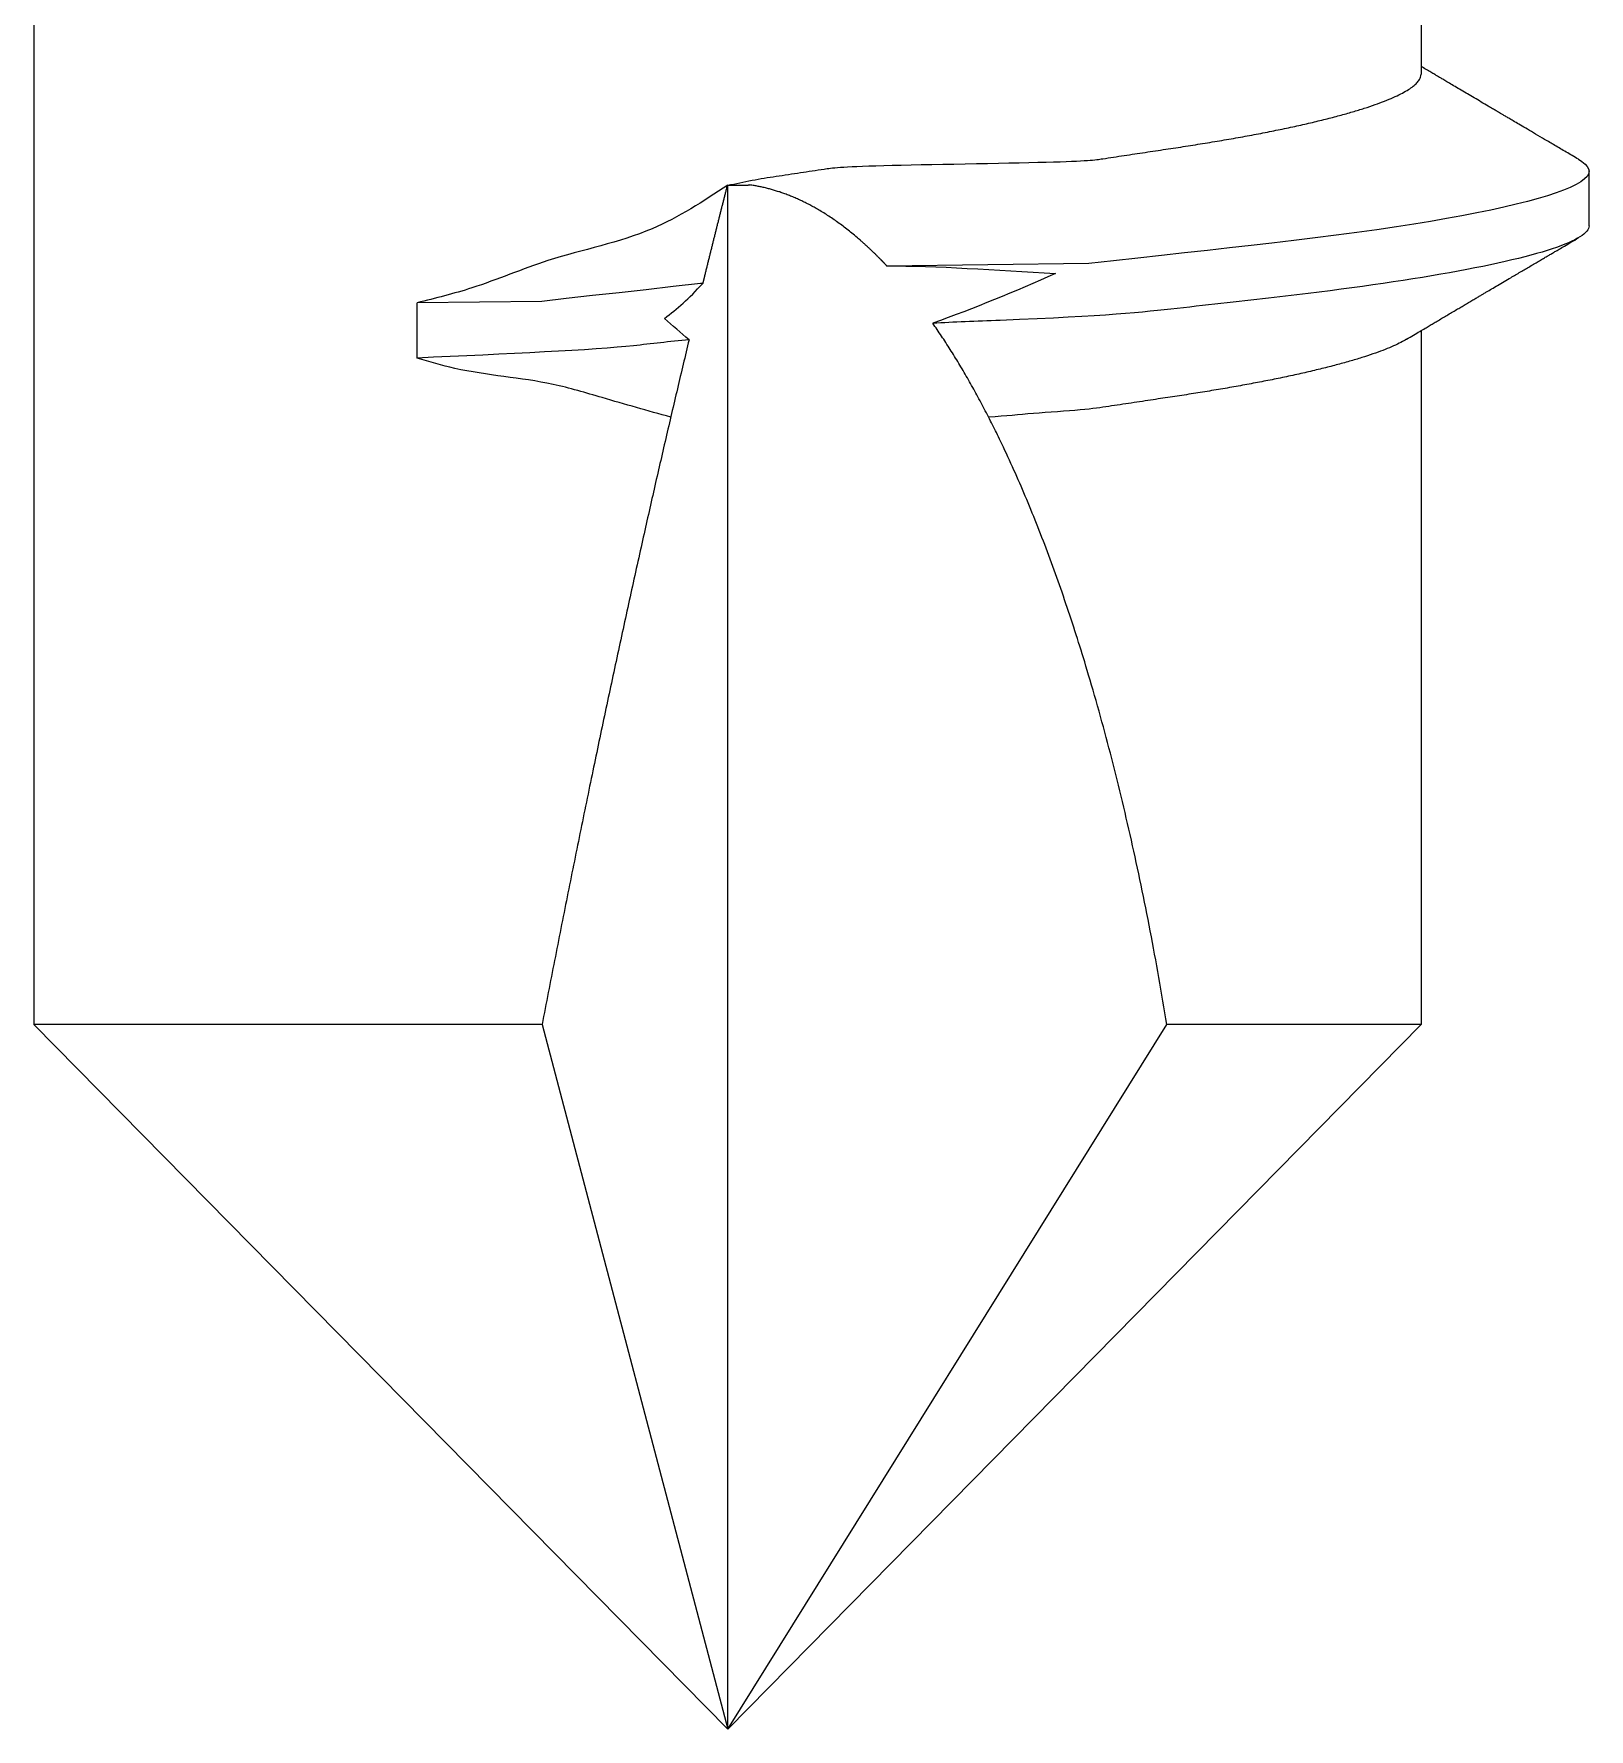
# Model space of a CAD drawing. Header units: inches. Extents: x -333 to 1223, y -450 to 45.
# Drawn here: x -142.9965 to -142.5521, y -315.9697 to -315.4851 of the extents above; entities that cross this region are included whole.
import ezdxf
from ezdxf.enums import TextEntityAlignment as Align

# ---------------------------------------------------------------- set-up
doc = ezdxf.new("R2010")
doc.units = ezdxf.units.IN
doc.header["$MEASUREMENT"] = 0
doc.layers.add('NOTES', color=7, linetype='Continuous')
doc.layers.add('PL', color=252, linetype='Continuous')
doc.styles.add('Schedule', font='GOTHIC.TTF', dxfattribs={"width": 0.9})

# ---------------------------------------------------------------- blocks, each defined once
blk = doc.blocks.new('16-18-BLOCK-1')
for p, q in [((15.79485, -4.28758), (15.79485, -4.33928)), ((15.39843, -4.31232), (15.39843, -4.61095)), ((15.5967, -4.81232), (15.5967, -4.37098)), ((15.50792, -4.42041), (15.50792, -4.4046)), ((15.79485, -4.41257), (15.79485, -4.61095)), ((15.54365, -4.61095), (15.39843, -4.61095)), ((15.5967, -4.81232), (15.39843, -4.61095)), ((15.54365, -4.61095), (15.5967, -4.81232)), ((15.5967, -4.81232), (15.72221, -4.61095)), ((15.5967, -4.81232), (15.79485, -4.61095)), ((15.79485, -4.61095), (15.72221, -4.61095))]:
    blk.add_line(p, q)
at = {"lineweight": 0}
blk.add_line((15.84285, -4.38262), (15.84285, -4.367), dxfattribs=at)
at = {"lineweight": 0, "flags": 128}
for points in [[(15.8398, -4.36358), (15.84082, -4.36423), (15.84172, -4.36494), (15.84235, -4.36565), (15.84273, -4.36633), (15.84285, -4.367), (15.84271, -4.36771), (15.84227, -4.36846), (15.84153, -4.36922), (15.84048, -4.37), (15.83912, -4.3708), (15.83745, -4.37162), (15.83558, -4.3724), (15.83342, -4.37319), (15.83099, -4.374), (15.82828, -4.37481), (15.8253, -4.37563), (15.82205, -4.37645), (15.81853, -4.37728), (15.81477, -4.3781), (15.81075, -4.37893), (15.80651, -4.37975), (15.80212, -4.38055), (15.79752, -4.38134), (15.79274, -4.38212), (15.78777, -4.3829), (15.78222, -4.38372), (15.7765, -4.38452), (15.77062, -4.38531), (15.76461, -4.38608), (15.75847, -4.38683), (15.75223, -4.38756), (15.74625, -4.38823), (15.7401, -4.38892), (15.73377, -4.38963), (15.72728, -4.39036), (15.72064, -4.3911), (15.71386, -4.39186), (15.70696, -4.39263), (15.69994, -4.39342), (15.64221, -4.3941)], [(15.58956, -4.39905), (15.58889, -4.39912), (15.5811, -4.39999), (15.57335, -4.40086), (15.56566, -4.40172), (15.55806, -4.40257), (15.55055, -4.40342), (15.54358, -4.4042), (15.50792, -4.4046)]]:
    blk.add_lwpolyline(points, dxfattribs=at)
at = {"lineweight": 0}
for points, knots in [([(15.59657, -4.371), (15.5966, -4.37099), (15.59895, -4.37064), (15.60366, -4.36948), (15.61058, -4.36844), (15.61746, -4.3674), (15.62425, -4.36637), (15.63091, -4.36537), (15.69755, -4.36439), (15.70386, -4.36344), (15.71001, -4.36251), (15.71602, -4.3616), (15.72187, -4.36072), (15.72759, -4.35986), (15.73316, -4.35898), (15.73861, -4.35807), (15.74392, -4.35713), (15.74907, -4.35617), (15.75403, -4.35518), (15.75878, -4.35418), (15.7633, -4.35316), (15.76758, -4.35212), (15.77158, -4.35108), (15.77528, -4.35004), (15.77866, -4.349), (15.78173, -4.34797), (15.78448, -4.34695), (15.78693, -4.34593), (15.78906, -4.34492), (15.79087, -4.34391), (15.79234, -4.34293), (15.79348, -4.34198), (15.79427, -4.34105), (15.79476, -4.34015), (15.79482, -4.33957), (15.79485, -4.33928)], [0.4572669, 0.4572669, 0.4572669, 0.4572669, 0.4574999, 0.4749252, 0.4923274, 0.5096837, 0.5269714, 0.5441687, 0.5609503, 0.5776048, 0.5941139, 0.6104602, 0.6269554, 0.6432679, 0.6596852, 0.6762954, 0.6930816, 0.7100259, 0.7271092, 0.7442736, 0.7615352, 0.7788723, 0.7962625, 0.813683, 0.8307997, 0.8479016, 0.8649668, 0.8819739, 0.8992462, 0.9164144, 0.9334576, 0.950356, 0.9670907, 0.9836442, 1, 1, 1, 1]), ([(15.83982, -4.36358), (15.83865, -4.36289), (15.83639, -4.36157), (15.83317, -4.35968), (15.83026, -4.35796), (15.82765, -4.35643), (15.82534, -4.35507), (15.82335, -4.3539), (15.82165, -4.3529), (15.82029, -4.3521), (15.8192, -4.35146), (15.81834, -4.35095), (15.81762, -4.35052), (15.81695, -4.35013), (15.81618, -4.34968), (15.81519, -4.34909), (15.81378, -4.34825), (15.81203, -4.34722), (15.81007, -4.34606), (15.80816, -4.34494), (15.80633, -4.34385), (15.80459, -4.34283), (15.80323, -4.34202), (15.80225, -4.34144), (15.80163, -4.34107), (15.80107, -4.34074), (15.80058, -4.34045), (15.80009, -4.34016), (15.79948, -4.3398), (15.79866, -4.33931), (15.79757, -4.33866), (15.79627, -4.33789), (15.79533, -4.33733), (15.79485, -4.33705)], [0, 0, 0, 0, 0.078385, 0.149956, 0.214723, 0.272695, 0.323878, 0.36828, 0.405906, 0.436762, 0.459186, 0.478305, 0.494259, 0.507221, 0.523218, 0.545246, 0.573301, 0.617781, 0.661776, 0.704179, 0.744992, 0.784214, 0.820064, 0.835645, 0.849651, 0.862082, 0.872939, 0.882315, 0.894896, 0.913318, 0.937575, 0.967664, 1, 1, 1, 1]), ([(15.84285, -4.38262), (15.84285, -4.38459), (15.83944, -4.38684), (15.82511, -4.39158), (15.81419, -4.39407), (15.78675, -4.39884), (15.7703, -4.40112), (15.74411, -4.40411), (15.73491, -4.40513), (15.7154, -4.40731), (15.70515, -4.40846), (15.66767, -4.40991), (15.66127, -4.41017), (15.6553, -4.41044)], [0, 0, 0, 0, 0.125, 0.125, 0.25, 0.25, 0.375, 0.375, 0.4375, 0.4375, 0.5, 0.5, 0.5141044, 0.5141044, 0.5141044, 0.5141044]), ([(15.79068, -4.41505), (15.79136, -4.41464), (15.79263, -4.41389), (15.7944, -4.41284), (15.79589, -4.41195), (15.79716, -4.4112), (15.79832, -4.41051), (15.79998, -4.40953), (15.8022, -4.40821), (15.80446, -4.40687), (15.80623, -4.40582), (15.80748, -4.40508), (15.80872, -4.40435), (15.80989, -4.40366), (15.81094, -4.40303), (15.81185, -4.4025), (15.81271, -4.40199), (15.81374, -4.40138), (15.8151, -4.40058), (15.81677, -4.39959), (15.81859, -4.39852), (15.82077, -4.39724), (15.82322, -4.3958), (15.82552, -4.39444), (15.82732, -4.39338), (15.82861, -4.39262), (15.82978, -4.39193), (15.83065, -4.39142), (15.83125, -4.39107), (15.83169, -4.39081), (15.8323, -4.39045), (15.83319, -4.38993), (15.8344, -4.38922), (15.83592, -4.38832), (15.83777, -4.38724), (15.8391, -4.38646), (15.83982, -4.38603)], [0, 0, 0, 0, 0.041602, 0.077601, 0.10799, 0.13279, 0.1555, 0.178547, 0.234208, 0.291268, 0.316751, 0.342215, 0.367659, 0.392389, 0.413907, 0.431986, 0.447684, 0.466307, 0.495294, 0.530202, 0.568629, 0.60618, 0.663231, 0.717863, 0.746708, 0.773047, 0.796879, 0.817631, 0.826066, 0.833392, 0.845005, 0.863076, 0.887607, 0.918602, 0.956065, 1, 1, 1, 1]), ([(15.58565, -4.41517), (15.57998, -4.41574), (15.57487, -4.41632), (15.55903, -4.41809), (15.53322, -4.41927), (15.50792, -4.42041)], [0.59538462, 0.59538462, 0.59538462, 0.59538462, 0.625, 0.625, 0.68791481, 0.68791481, 0.68791481, 0.68791481]), ([(15.79067, -4.41505), (15.79016, -4.41534), (15.78907, -4.41597), (15.78702, -4.41693), (15.78461, -4.41795), (15.78186, -4.41897), (15.77877, -4.42002), (15.77534, -4.42107), (15.77162, -4.42212), (15.7676, -4.42317), (15.76332, -4.4242), (15.75879, -4.42523), (15.75412, -4.42622), (15.74935, -4.42717), (15.7445, -4.42808), (15.7395, -4.42897), (15.73438, -4.42983), (15.72915, -4.43067), (15.7238, -4.43148), (15.71811, -4.43234), (15.71204, -4.43325), (15.70558, -4.43423), (15.69893, -4.43523), (15.68293, -4.43626), (15.67653, -4.43696), (15.67126, -4.43731)], [0, 0, 0, 0, 0.039407, 0.083244, 0.127288, 0.171486, 0.216686, 0.261928, 0.307152, 0.352298, 0.397305, 0.442117, 0.486675, 0.528472, 0.56995, 0.611067, 0.651785, 0.692066, 0.731947, 0.772122, 0.816826, 0.86202, 0.907651, 0.953664, 1, 1, 1, 1])]:
    blk.add_open_spline(points, degree=3, knots=knots, dxfattribs=at)
for points in [[(15.5967, -4.37098), (15.57513, -4.38343), (15.54534, -4.39256), (15.5236, -4.40035), (15.50792, -4.4046)], [(15.58041, -4.43731), (15.56082, -4.43172), (15.54679, -4.42794), (15.51869, -4.42335), (15.50792, -4.42041)]]:
    blk.add_spline(points, degree=3)
for points, weights, knots in [([(15.59658, -4.37098), (15.59448, -4.37921), (15.59238, -4.3876), (15.59028, -4.39612), (15.59004, -4.39709), (15.5898, -4.39807), (15.58956, -4.39905)], [1, 0.999833661376, 0.999833661376, 1, 1, 1, 1], [4.03891802, 4.03891802, 4.03891802, 4.03891802, 4.08359628, 4.08359628, 4.08359628, 4.08869949, 4.08869949, 4.08869949, 4.08869949]), ([(15.64221, -4.3941), (15.64171, -4.39358), (15.64122, -4.39306), (15.64072, -4.39255), (15.63893, -4.39072), (15.63713, -4.38899), (15.63532, -4.38738), (15.62479, -4.37798), (15.61399, -4.37247), (15.60305, -4.37093)], [1, 1, 1, 1, 1, 1, 1, 0.995504526106, 0.995504526106, 1], [2.8128064, 2.8128064, 2.8128064, 2.8128064, 2.8240213, 2.8240213, 2.8240213, 2.8641589, 2.8641589, 2.8641589, 3.0965517, 3.0965517, 3.0965517, 3.0965517])]:
    blk.add_rational_spline(points, weights, degree=3, knots=knots)
for points, weights in [([(15.59658, -4.37098), (15.59662, -4.37098), (15.59666, -4.37098), (15.5967, -4.37098)], [1, 0.999999933557, 0.999999933557, 1]), ([(15.5967, -4.37098), (15.59882, -4.37098), (15.60094, -4.37096), (15.60305, -4.37093)], [1, 0.999830949841, 0.999830949841, 1]), ([(15.72221, -4.61095), (15.70762, -4.52165), (15.68447, -4.45221), (15.6553, -4.41044)], [1, 0.961497503529, 0.95985536925, 0.995073597162]), ([(15.58565, -4.41517), (15.57119, -4.47541), (15.55708, -4.54119), (15.54365, -4.61095)], [0.999391356037, 0.991740958123, 0.991943839444, 1])]:
    blk.add_rational_spline(points, weights, degree=3)
for points in [[(15.64221, -4.3941), (15.65619, -4.39394), (15.67328, -4.39533), (15.69037, -4.39626)], [(15.57862, -4.40908), (15.58213, -4.40629), (15.58565, -4.40351), (15.58956, -4.39905)], [(15.69037, -4.39626), (15.67884, -4.40136), (15.66717, -4.40619), (15.6553, -4.41044)], [(15.58565, -4.41517), (15.58329, -4.41317), (15.58095, -4.41114), (15.57862, -4.40908)]]:
    blk.add_open_spline(points, degree=3)
at = {"layer": 'NOTES', "style": 'Schedule', "width": 0.8}
blk.add_attdef('X', text='', height=2, dxfattribs=at).set_placement((63.26994, -4.00727), align=Align.MIDDLE_CENTER)
at = {"layer": 'NOTES', "style": 'Schedule', "width": 0.9}
blk.add_attdef('DESC.', text='', height=2, dxfattribs=at).set_placement((25.7621, -5.74861), align=Align.MIDDLE_LEFT)

msp = doc.modelspace()

# ---------------------------------------------------------------- block references
at = {"layer": 'PL'}
msp.add_blockref('16-18-BLOCK-1', (-158.39494, -311.15737), dxfattribs=at)

doc.saveas('drawing.dxf')
